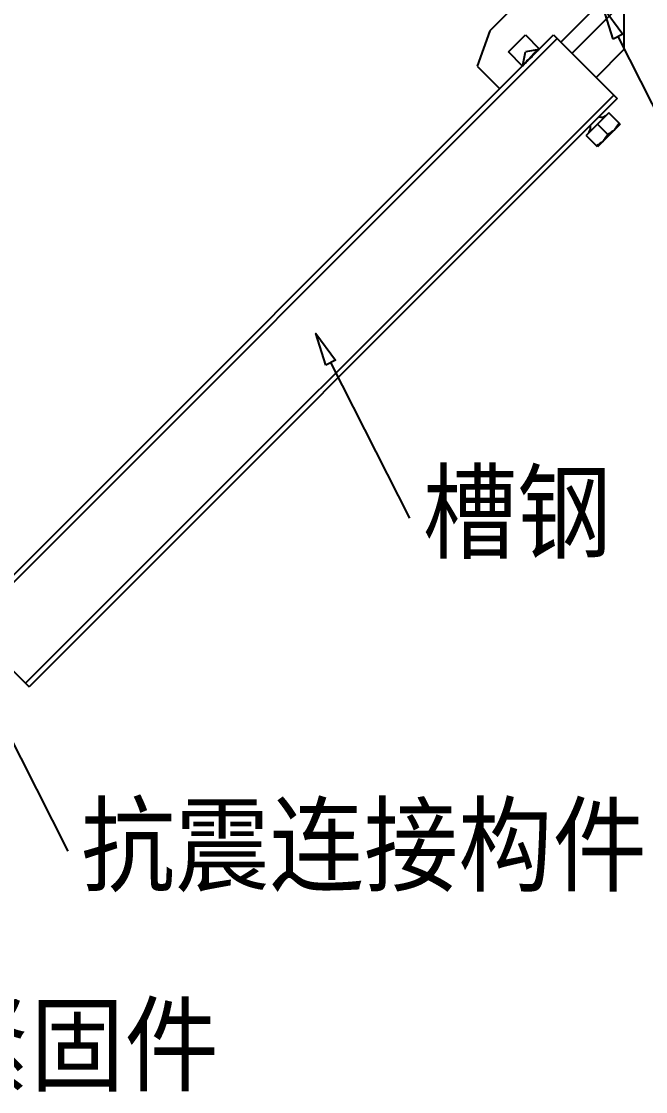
# Model space of a CAD drawing. Extents: x 1680110 to 2699828, y 269661 to 891349.
# Drawn here: x 2394820 to 2396242, y 722135 to 724572 of the extents above; entities that cross this region are included whole.
import ezdxf

# ---------------------------------------------------------------- set-up
doc = ezdxf.new("R2010")
doc.units = 0
doc.header["$LTSCALE"] = 1000
doc.header["$MEASUREMENT"] = 0
doc.layers.add('02___PRT_ALL_AXES', color=7, linetype='Continuous')
doc.layers.add('03___PRT_ALL_CURVES', color=7, linetype='Continuous')
doc.styles.add('_TEL_DIM', font='SIMPLEX', dxfattribs={"width": 0.8, "height": 3.5, "bigfont": 'HZTXT'})

msp = doc.modelspace()

# ---------------------------------------------------------------- linework, layer by layer
at = {"color": 0, "linetype": 'Continuous'}
for p, q in [((2395977.2, 724640.7), (2395887, 724550.6)), ((2396118.5, 724594.6), (2396048.6, 724524.7)), ((2396180.4, 724605.7), (2396074, 724499.3)), ((2396193.2, 724509), (2396193.2, 724617.4)), ((2395887, 724550.6), (2395858.3, 724470.3)), ((2395929.1, 724502.5), (2395967.8, 724541.2)), ((2395967.8, 724541.2), (2396000, 724509)), ((2395961.3, 724470.3), (2395929.1, 724502.5)), ((2395979.7, 724490.6), (2395989.5, 724501)), ((2395962.4, 724472.1), (2395962.8, 724472.6)), ((2395962.4, 724472), (2395963.3, 724472.3)), ((2395962.4, 724472), (2395962.4, 724472.1)), ((2395963.9, 724472.9), (2395962.8, 724472.6))]:
    msp.add_line(p, q, dxfattribs=at)
at = {"color": 7, "linetype": 'Continuous'}
for p, q in [((2394624.5, 723133.5), (2396032.2, 724541.2)), ((2396040.2, 724533.1), (2394700.7, 723193.6)), ((2396032.2, 724541.2), (2396177.1, 724396.3)), ((2396128.8, 724444.6), (2396193.2, 724509)), ((2395858.3, 724470.3), (2395909.8, 724418.8)), ((2396169, 724404.3), (2394829.5, 723064.8)), ((2396177.1, 724396.3), (2394837.5, 723056.8)), ((2396157.7, 724364.1), (2396106.2, 724312.6)), ((2394692.7, 723201.6), (2394837.5, 723056.8))]:
    msp.add_line(p, q, dxfattribs=at)
at = {"color": 4}
for points in [[(2396167.7, 724531.6), (2396145.1, 724603.6), (2396189.9, 724542.8)], [(2395513.6, 723789.4), (2395491, 723861.4), (2395535.7, 723800.7)]]:
    msp.add_lwpolyline(points, close=True, dxfattribs=at)
at = {"color": 4, "extrusion": (0.891649, 0.452728, 0)}
for points, elevation in [([(-438785.5, 0), (-439181.2, 0)], 2464567.8), ([(-439151.1, 0), (-439546.8, 0)], 2463648.5), ([(-439474.6, 0), (-439870.3, 0)], 2462611.1)]:
    msp.add_lwpolyline(points, dxfattribs=dict(at, elevation=elevation))
at = {"color": 4, "extrusion": (0, 1, 0)}
for points, elevation in [([(-2395703.8, 0), (-2395704, 0)], 723442.2), ([(-2394925.2, 0), (-2394925.4, 0)], 722684.1)]:
    msp.add_lwpolyline(points, dxfattribs=dict(at, elevation=elevation))
at = {"color": 0, "linetype": 'Continuous'}
for points, knots in [([(2395967.1, 724476.1), (2395968.6, 724477.9), (2395976, 724486.2), (2395983.6, 724494.3), (2395989.5, 724501)], [0, 0, 0, 0, 0.20384, 1, 1, 1, 1]), ([(2395978.7, 724487.7), (2395980.7, 724489.9), (2395984.5, 724494.1), (2395989.7, 724499.7), (2395993.4, 724504.1), (2395995.5, 724506.4), (2395996, 724507.3)], [0, 0, 0, 0, 0.341293, 0.649291, 0.879705, 1, 1, 1, 1]), ([(2395989.5, 724501), (2395990.3, 724501.8), (2395992.4, 724503.9), (2395994.6, 724506), (2395996, 724507.3)], [0, 0, 0, 0, 0.363827, 1, 1, 1, 1]), ([(2395996, 724507.3), (2395996.2, 724507.3), (2395996.8, 724507.2), (2395997.3, 724506.9), (2395997.6, 724506.6)], [0, 0, 0, 0, 0.297054, 1, 1, 1, 1]), ([(2395962.8, 724472.6), (2395964.6, 724474.9), (2395970.4, 724480.8), (2395976, 724486.8), (2395979.7, 724490.6)], [0, 0, 0, 0, 0.359883, 1, 1, 1, 1])]:
    msp.add_open_spline(points, degree=3, knots=knots, dxfattribs=at)
at = {"layer": '02___PRT_ALL_AXES', "color": 0, "linetype": 'Continuous'}
for p in [(2395962.4, 724472.1), (2395999.1, 724508)]:
    msp.add_line(p, (2395967.8, 724502.5), dxfattribs=at)
at = {"layer": '02___PRT_ALL_AXES', "color": 7, "linetype": 'Continuous'}
for p, q in [((2396183.5, 724338.3), (2396157.7, 724364.1)), ((2396183.5, 724338.3), (2396132, 724286.8)), ((2396155.4, 724314.9), (2396132, 724338.3)), ((2396132, 724286.8), (2396106.2, 724312.6))]:
    msp.add_line(p, q, dxfattribs=at)
for centre, start, end in [((2396140.2, 724372.2), 254.8783, 307.3719), ((2396098.1, 724330.2), 322.6281, 15.1217)]:
    msp.add_arc(centre, 18.4, start, end, dxfattribs=at)
for points in [[(2396170.6, 724325.4), (2396166.3, 724321.1), (2396161, 724317.6), (2396155.4, 724314.9)], [(2396181.2, 724340.6), (2396178.4, 724335.1), (2396175, 724329.8), (2396170.6, 724325.4)], [(2396155.4, 724314.9), (2396152.7, 724309.4), (2396149.2, 724304), (2396144.9, 724299.7)], [(2396144.9, 724299.7), (2396140.5, 724295.3), (2396135.2, 724291.9), (2396129.7, 724289.1)]]:
    msp.add_open_spline(points, degree=3, dxfattribs=at)
at = {"layer": '03___PRT_ALL_CURVES', "color": 4, "linetype": 'Continuous'}
msp.add_line((2396183.5, 724338.3), (2396132, 724286.8), dxfattribs=at)

# ---------------------------------------------------------------- texts
at = {"color": 4, "char_height": 175, "attachment_point": 1, "style": '_TEL_DIM'}
for s, insert, width in [('\\fￋￎￌﾣﾤ|b0|i0|c134|p2;\\W0.9000000000;\\T1.0000000000;\\o\\l槽钢', (2395734.1, 723542.4), 552.125), ('\\fￋￎￌﾣﾤ|b0|i0|c134|p2;\\W0.9000000000;\\T1.0000000000;\\o\\l抗震连接构件', (2394955.6, 722784.3), 1447.25), ('\\fￋￎￌﾣﾤ|b0|i0|c134|p2;\\W0.9000000000;\\T1.0000000000;\\o\\l限位紧固件', (2394195.7, 722329.5), 1204)]:
    msp.add_mtext(s, dxfattribs=dict(at, insert=insert, width=width))

doc.saveas('drawing.dxf')
